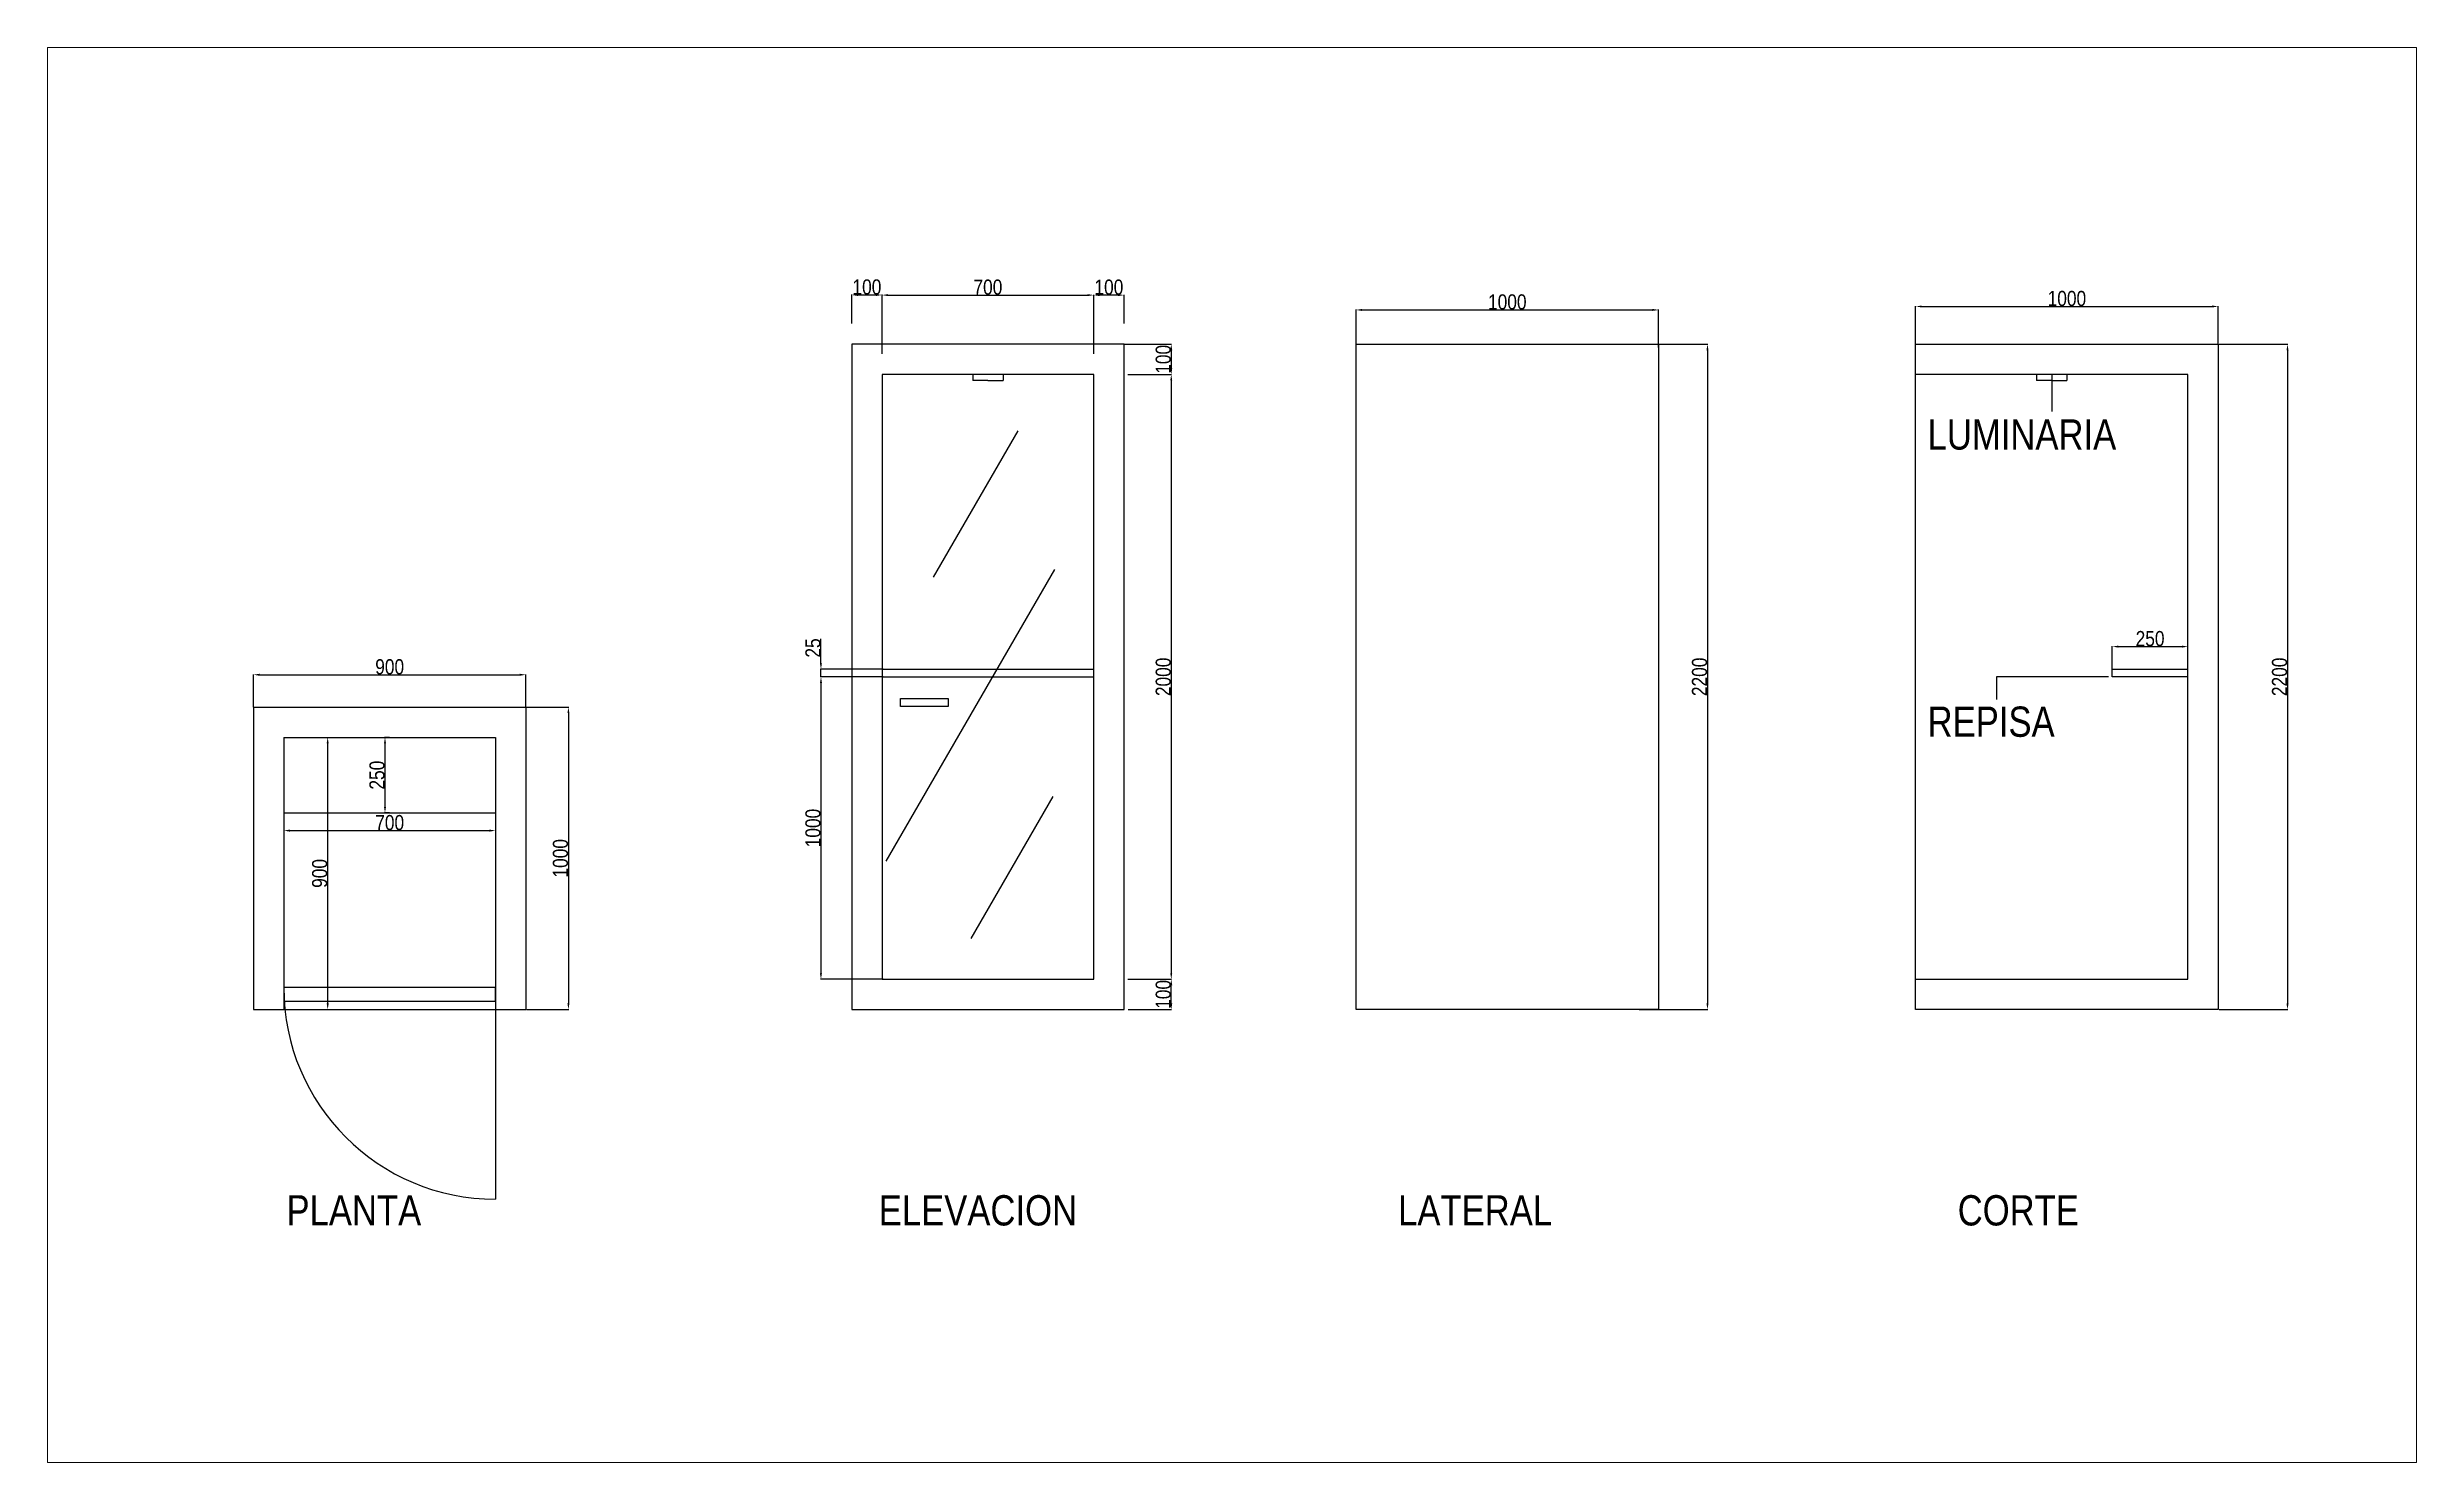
# Paper-space layout 'Layout1' of a CAD drawing. Header units: millimetres. Extents: x -6 to 255, y 20 to 176.
# The model-space entities are those that its viewports show. They can reach past a viewport. Long polylines and large blocks are cut down to what shows.
import ezdxf

# ---------------------------------------------------------------- set-up
doc = ezdxf.new("R2010")
doc.units = ezdxf.units.MM
doc.header["$LTSCALE"] = 0.2
doc.linetypes.add('ACAD_ISO04W100', pattern=[30, 24, -3, 0, -3])
doc.styles.get("Standard").update_dxf_attribs({"font": 'ARIALN.TTF'})
doc.dimstyles.new('ISO-25', dxfattribs={"dimtxt": 2.5, "dimasz": 20, "dimexe": 1.25, "dimexo": 0.625, "dimtad": 1, "dimdec": 0, "dimtxsty": 'Standard', "dimcen": 2.5, "dimclrt": 1, "dimadec": 0, "dimazin": 0, "dimtfac": 1, "dimtdec": 0, "dimtmove": 0, "dimatfit": 3, "dimfxl": 1, "dimarcsym": 0})

# ---------------------------------------------------------------- blocks, each defined once
blk = doc.blocks.new('*D1')
at = {"color": 0, "linetype": 'ACAD_ISO04W100', "lineweight": -2, "transparency": 16777216}
for p, q in [((1190.4, 1976.7), (1330.4, 1976.7)), ((1190.4, 976.7), (1330.4, 976.7))]:
    blk.add_line(p, q, dxfattribs=at)
at = {"color": 0, "lineweight": -2, "transparency": 16777216}
blk.add_line((1329.1, 1956.7), (1329.1, 996.7), dxfattribs=at)
at = {"color": 0, "transparency": 16777216}
for points in [[(1325.8, 1956.7), (1332.4, 1956.7), (1329.1, 1976.7)], [(1325.8, 996.7), (1332.4, 996.7), (1329.1, 976.7)]]:
    blk.add_solid(points, dxfattribs=at)
at = {"layer": 'Defpoints', "color": 0, "transparency": 16777216}
for p in [(1189.8, 1976.7), (1189.8, 976.7), (1329.1, 976.7)]:
    blk.add_point(p, dxfattribs=at)
at = {"color": 1, "transparency": 16777216, "insert": (1302.9, 1476.7), "char_height": 2.5, "attachment_point": 5, "rotation": 90}
blk.add_mtext('{\\H20x;1000}', dxfattribs=at)
blk = doc.blocks.new('*D2')
at = {"color": 0, "linetype": 'ACAD_ISO04W100', "lineweight": -2, "transparency": 16777216}
for p, q in [((288.2, 1976.8), (288.2, 2084.9)), ((1188.2, 1976.8), (1188.2, 2084.9))]:
    blk.add_line(p, q, dxfattribs=at)
at = {"color": 0, "lineweight": -2, "transparency": 16777216}
blk.add_line((308.2, 2083.6), (1168.2, 2083.6), dxfattribs=at)
at = {"color": 0, "transparency": 16777216}
for points in [[(308.2, 2087), (308.2, 2080.3), (288.2, 2083.6)], [(1168.2, 2087), (1168.2, 2080.3), (1188.2, 2083.6)]]:
    blk.add_solid(points, dxfattribs=at)
at = {"layer": 'Defpoints', "color": 0, "transparency": 16777216}
for p in [(1188.2, 2083.6), (288.2, 1976.2), (1188.2, 1976.2)]:
    blk.add_point(p, dxfattribs=at)
at = {"color": 1, "transparency": 16777216, "insert": (738.2, 2109.8), "char_height": 2.5, "attachment_point": 5}
blk.add_mtext('{\\H20x;900}', dxfattribs=at)
blk = doc.blocks.new('*D3')
at = {"color": 0, "linetype": 'ACAD_ISO04W100', "lineweight": -2, "transparency": 16777216}
for p, q in [((737.6, 1876.7), (721.5, 1876.7)), ((737.6, 1626.7), (721.5, 1626.7))]:
    blk.add_line(p, q, dxfattribs=at)
at = {"color": 0, "lineweight": -2, "transparency": 16777216}
blk.add_line((722.7, 1856.7), (722.7, 1646.7), dxfattribs=at)
at = {"color": 0, "transparency": 16777216}
for points in [[(719.4, 1856.7), (726.1, 1856.7), (722.7, 1876.7)], [(719.4, 1646.7), (726.1, 1646.7), (722.7, 1626.7)]]:
    blk.add_solid(points, dxfattribs=at)
at = {"layer": 'Defpoints', "color": 0, "transparency": 16777216}
for p in [(738.2, 1876.7), (722.7, 1626.7), (738.2, 1626.7)]:
    blk.add_point(p, dxfattribs=at)
at = {"color": 1, "transparency": 16777216, "insert": (696.6, 1751.7), "char_height": 2.5, "attachment_point": 5, "rotation": 90}
blk.add_mtext('{\\H20x;250}', dxfattribs=at)
blk = doc.blocks.new('*D4')
at = {"color": 0, "linetype": 'ACAD_ISO04W100', "lineweight": -2, "transparency": 16777216}
for p, q in [((388.2, 1626.1), (388.2, 1567)), ((1088.2, 1626.1), (1088.2, 1567))]:
    blk.add_line(p, q, dxfattribs=at)
at = {"color": 0, "lineweight": -2, "transparency": 16777216}
blk.add_line((408.2, 1568.3), (1068.2, 1568.3), dxfattribs=at)
at = {"color": 0, "transparency": 16777216}
for points in [[(408.2, 1571.6), (408.2, 1564.9), (388.2, 1568.3)], [(1068.2, 1571.6), (1068.2, 1564.9), (1088.2, 1568.3)]]:
    blk.add_solid(points, dxfattribs=at)
at = {"layer": 'Defpoints', "color": 0, "transparency": 16777216}
for p in [(388.2, 1626.7), (1088.2, 1626.7), (1088.2, 1568.3)]:
    blk.add_point(p, dxfattribs=at)
at = {"color": 1, "transparency": 16777216, "insert": (738.2, 1594.4), "char_height": 2.5, "attachment_point": 5}
blk.add_mtext('{\\H20x;700}', dxfattribs=at)
blk = doc.blocks.new('*D5')
at = {"color": 0, "linetype": 'ACAD_ISO04W100', "lineweight": -2, "transparency": 16777216}
for p, q in [((388.8, 1876.7), (534.5, 1876.7)), ((392.6, 976.7), (534.5, 976.7))]:
    blk.add_line(p, q, dxfattribs=at)
at = {"color": 0, "lineweight": -2, "transparency": 16777216}
blk.add_line((533.2, 1856.7), (533.2, 996.7), dxfattribs=at)
at = {"color": 0, "transparency": 16777216}
for points in [[(529.9, 1856.7), (536.6, 1856.7), (533.2, 1876.7)], [(529.9, 996.7), (536.6, 996.7), (533.2, 976.7)]]:
    blk.add_solid(points, dxfattribs=at)
at = {"layer": 'Defpoints', "color": 0, "transparency": 16777216}
for p in [(388.2, 1876.7), (391.9, 976.7), (533.2, 976.7)]:
    blk.add_point(p, dxfattribs=at)
at = {"color": 1, "transparency": 16777216, "insert": (507.1, 1426.7), "char_height": 2.5, "attachment_point": 5, "rotation": 90}
blk.add_mtext('{\\H20x;900}', dxfattribs=at)
blk = doc.blocks.new('*D6')
at = {"color": 0, "linetype": 'ACAD_ISO04W100', "lineweight": -2, "transparency": 16777216}
for p, q in [((3933.1, 3166), (3933.1, 3291.3)), ((4933.1, 3166), (4933.1, 3291.3))]:
    blk.add_line(p, q, dxfattribs=at)
at = {"color": 0, "lineweight": -2, "transparency": 16777216}
blk.add_line((3953.1, 3290), (4913.1, 3290), dxfattribs=at)
at = {"color": 0, "transparency": 16777216}
for points in [[(3953.1, 3293.4), (3953.1, 3286.7), (3933.1, 3290)], [(4913.1, 3293.4), (4913.1, 3286.7), (4933.1, 3290)]]:
    blk.add_solid(points, dxfattribs=at)
at = {"layer": 'Defpoints', "color": 0, "transparency": 16777216}
for p in [(4933.1, 3290), (3933.1, 3165.4), (4933.1, 3165.4)]:
    blk.add_point(p, dxfattribs=at)
at = {"color": 1, "transparency": 16777216, "insert": (4433.1, 3316.2), "char_height": 2.5, "attachment_point": 5}
blk.add_mtext('{\\H20x;1000}', dxfattribs=at)
blk = doc.blocks.new('*D7')
at = {"color": 0, "linetype": 'ACAD_ISO04W100', "lineweight": -2, "transparency": 16777216}
for p, q in [((4869.1, 3176.7), (5096.2, 3176.7)), ((4869.1, 976.7), (5096.2, 976.7))]:
    blk.add_line(p, q, dxfattribs=at)
at = {"color": 0, "lineweight": -2, "transparency": 16777216}
blk.add_line((5095, 3156.7), (5095, 996.7), dxfattribs=at)
at = {"color": 0, "transparency": 16777216}
for points in [[(5091.6, 3156.7), (5098.3, 3156.7), (5095, 3176.7)], [(5091.6, 996.7), (5098.3, 996.7), (5095, 976.7)]]:
    blk.add_solid(points, dxfattribs=at)
at = {"layer": 'Defpoints', "color": 0, "transparency": 16777216}
for p in [(4868.4, 3176.7), (4868.4, 976.7), (5095, 976.7)]:
    blk.add_point(p, dxfattribs=at)
at = {"color": 1, "transparency": 16777216, "insert": (5068.8, 2076.7), "char_height": 2.5, "attachment_point": 5, "rotation": 90}
blk.add_mtext('{\\H20x;2200}', dxfattribs=at)
blk = doc.blocks.new('*D8')
at = {"color": 0, "linetype": 'ACAD_ISO04W100', "lineweight": -2, "transparency": 16777216}
for p, q in [((3178.6, 3076.7), (3323.4, 3076.7)), ((3178.6, 1076.7), (3323.4, 1076.7))]:
    blk.add_line(p, q, dxfattribs=at)
at = {"color": 0, "lineweight": -2, "transparency": 16777216}
blk.add_line((3322.2, 3056.7), (3322.2, 1096.7), dxfattribs=at)
at = {"color": 0, "transparency": 16777216}
for points in [[(3318.8, 3056.7), (3325.5, 3056.7), (3322.2, 3076.7)], [(3318.8, 1096.7), (3325.5, 1096.7), (3322.2, 1076.7)]]:
    blk.add_solid(points, dxfattribs=at)
at = {"layer": 'Defpoints', "color": 0, "transparency": 16777216}
for p in [(3177.9, 3076.7), (3177.9, 1076.7), (3322.2, 1076.7)]:
    blk.add_point(p, dxfattribs=at)
at = {"color": 1, "transparency": 16777216, "insert": (3296, 2076.7), "char_height": 2.5, "attachment_point": 5, "rotation": 90}
blk.add_mtext('{\\H20x;2000}', dxfattribs=at)
blk = doc.blocks.new('*D9')
at = {"color": 0, "linetype": 'ACAD_ISO04W100', "lineweight": -2, "transparency": 16777216}
for p, q in [((2366, 3145.2), (2366, 3340.3)), ((3066, 3145.2), (3066, 3340.3))]:
    blk.add_line(p, q, dxfattribs=at)
at = {"color": 0, "lineweight": -2, "transparency": 16777216}
blk.add_line((2386, 3339.1), (3046, 3339.1), dxfattribs=at)
at = {"color": 0, "transparency": 16777216}
for points in [[(2386, 3342.4), (2386, 3335.7), (2366, 3339.1)], [(3046, 3342.4), (3046, 3335.7), (3066, 3339.1)]]:
    blk.add_solid(points, dxfattribs=at)
at = {"layer": 'Defpoints', "color": 0, "transparency": 16777216}
for p in [(3066, 3339.1), (2366, 3144.5), (3066, 3144.5)]:
    blk.add_point(p, dxfattribs=at)
at = {"color": 1, "transparency": 16777216, "insert": (2716, 3365.2), "char_height": 2.5, "attachment_point": 5}
blk.add_mtext('{\\H20x;700}', dxfattribs=at)
blk = doc.blocks.new('*D10')
at = {"color": 0, "linetype": 'ACAD_ISO04W100', "lineweight": -2, "transparency": 16777216}
for p, q in [((2369.2, 2076.7), (2162.8, 2076.7)), ((2369.2, 1076.7), (2162.8, 1076.7))]:
    blk.add_line(p, q, dxfattribs=at)
at = {"color": 0, "lineweight": -2, "transparency": 16777216}
blk.add_line((2164.1, 2056.7), (2164.1, 1096.7), dxfattribs=at)
at = {"color": 0, "transparency": 16777216}
for points in [[(2160.7, 2056.7), (2167.4, 2056.7), (2164.1, 2076.7)], [(2160.7, 1096.7), (2167.4, 1096.7), (2164.1, 1076.7)]]:
    blk.add_solid(points, dxfattribs=at)
at = {"layer": 'Defpoints', "color": 0, "transparency": 16777216}
for p in [(2369.9, 2076.7), (2164.1, 1076.7), (2369.9, 1076.7)]:
    blk.add_point(p, dxfattribs=at)
at = {"color": 1, "transparency": 16777216, "insert": (2137.9, 1576.7), "char_height": 2.5, "attachment_point": 5, "rotation": 90}
blk.add_mtext('{\\H20x;1000}', dxfattribs=at)
blk = doc.blocks.new('*D11')
at = {"color": 0, "lineweight": -2, "transparency": 16777216}
for p, q in [((2164.1, 2121.7), (2164.1, 2202.7)), ((2164.1, 2076.7), (2164.1, 2101.7)), ((2164.1, 2056.7), (2164.1, 2036.7))]:
    blk.add_line(p, q, dxfattribs=at)
at = {"color": 0, "linetype": 'ACAD_ISO04W100', "lineweight": -2, "transparency": 16777216}
for p, q in [((2369.2, 2101.7), (2162.8, 2101.7)), ((2369.2, 2076.7), (2162.8, 2076.7))]:
    blk.add_line(p, q, dxfattribs=at)
at = {"color": 0, "transparency": 16777216}
for points in [[(2160.7, 2121.7), (2167.4, 2121.7), (2164.1, 2101.7)], [(2160.7, 2056.7), (2167.4, 2056.7), (2164.1, 2076.7)]]:
    blk.add_solid(points, dxfattribs=at)
at = {"layer": 'Defpoints', "color": 0, "transparency": 16777216}
for p in [(2164.1, 2101.7), (2369.9, 2101.7), (2369.9, 2076.7)]:
    blk.add_point(p, dxfattribs=at)
at = {"color": 1, "transparency": 16777216, "insert": (2137.9, 2172.2), "char_height": 2.5, "attachment_point": 5, "rotation": 90}
blk.add_mtext('{\\H20x;25}', dxfattribs=at)
blk = doc.blocks.new('*D12')
at = {"color": 0, "linetype": 'ACAD_ISO04W100', "lineweight": -2, "transparency": 16777216}
for p, q in [((3066, 3245.2), (3066, 3340.3)), ((3166, 3245.2), (3166, 3340.3))]:
    blk.add_line(p, q, dxfattribs=at)
at = {"color": 0, "lineweight": -2, "transparency": 16777216}
blk.add_line((3146, 3339.1), (3086, 3339.1), dxfattribs=at)
at = {"color": 0, "transparency": 16777216}
for points in [[(3086, 3342.4), (3086, 3335.7), (3066, 3339.1)], [(3146, 3342.4), (3146, 3335.7), (3166, 3339.1)]]:
    blk.add_solid(points, dxfattribs=at)
at = {"layer": 'Defpoints', "color": 0, "transparency": 16777216}
for p in [(3066, 3339.1), (3066, 3244.5), (3166, 3244.5)]:
    blk.add_point(p, dxfattribs=at)
at = {"color": 1, "transparency": 16777216, "insert": (3116, 3365.2), "char_height": 2.5, "attachment_point": 5}
blk.add_mtext('{\\H20x;100}', dxfattribs=at)
blk = doc.blocks.new('*D13')
at = {"color": 0, "linetype": 'ACAD_ISO04W100', "lineweight": -2, "transparency": 16777216}
for p, q in [((2266, 3245.2), (2266, 3340.7)), ((2366, 3245.2), (2366, 3340.7))]:
    blk.add_line(p, q, dxfattribs=at)
at = {"color": 0, "lineweight": -2, "transparency": 16777216}
blk.add_line((2286, 3339.5), (2346, 3339.5), dxfattribs=at)
at = {"color": 0, "transparency": 16777216}
for points in [[(2286, 3342.8), (2286, 3336.2), (2266, 3339.5)], [(2346, 3342.8), (2346, 3336.2), (2366, 3339.5)]]:
    blk.add_solid(points, dxfattribs=at)
at = {"layer": 'Defpoints', "color": 0, "transparency": 16777216}
for p in [(2366, 3339.5), (2266, 3244.5), (2366, 3244.5)]:
    blk.add_point(p, dxfattribs=at)
at = {"color": 1, "transparency": 16777216, "insert": (2316, 3365.7), "char_height": 2.5, "attachment_point": 5}
blk.add_mtext('{\\H20x;100}', dxfattribs=at)
blk = doc.blocks.new('*D14')
at = {"color": 0, "linetype": 'ACAD_ISO04W100', "lineweight": -2, "transparency": 16777216}
for p, q in [((3166.7, 3176.7), (3323.4, 3176.7)), ((3278.6, 3076.7), (3323.4, 3076.7))]:
    blk.add_line(p, q, dxfattribs=at)
at = {"color": 0, "lineweight": -2, "transparency": 16777216}
blk.add_line((3322.2, 3156.7), (3322.2, 3096.7), dxfattribs=at)
at = {"color": 0, "transparency": 16777216}
for points in [[(3318.8, 3156.7), (3325.5, 3156.7), (3322.2, 3176.7)], [(3318.8, 3096.7), (3325.5, 3096.7), (3322.2, 3076.7)]]:
    blk.add_solid(points, dxfattribs=at)
at = {"layer": 'Defpoints', "color": 0, "transparency": 16777216}
for p in [(3166, 3176.7), (3277.9, 3076.7), (3322.2, 3076.7)]:
    blk.add_point(p, dxfattribs=at)
at = {"color": 1, "transparency": 16777216, "insert": (3296, 3126.7), "char_height": 2.5, "attachment_point": 5, "rotation": 90}
blk.add_mtext('{\\H20x;100}', dxfattribs=at)
blk = doc.blocks.new('*D15')
at = {"color": 0, "linetype": 'ACAD_ISO04W100', "lineweight": -2, "transparency": 16777216}
for p, q in [((3179.6, 1076.7), (3323.4, 1076.7)), ((3179.6, 976.7), (3323.4, 976.7))]:
    blk.add_line(p, q, dxfattribs=at)
at = {"color": 0, "lineweight": -2, "transparency": 16777216}
blk.add_line((3322.2, 996.7), (3322.2, 1056.7), dxfattribs=at)
at = {"color": 0, "transparency": 16777216}
for points in [[(3318.8, 1056.7), (3325.5, 1056.7), (3322.2, 1076.7)], [(3318.8, 996.7), (3325.5, 996.7), (3322.2, 976.7)]]:
    blk.add_solid(points, dxfattribs=at)
at = {"layer": 'Defpoints', "color": 0, "transparency": 16777216}
for p in [(3179, 1076.7), (3322.2, 1076.7), (3179, 976.7)]:
    blk.add_point(p, dxfattribs=at)
at = {"color": 1, "transparency": 16777216, "insert": (3296, 1026.7), "char_height": 2.5, "attachment_point": 5, "rotation": 90}
blk.add_mtext('{\\H20x;100}', dxfattribs=at)
blk = doc.blocks.new('*D16')
at = {"color": 0, "linetype": 'ACAD_ISO04W100', "lineweight": -2, "transparency": 16777216}
for p, q in [((5783.2, 3177.5), (5783.2, 3302.7)), ((6783.2, 3177.5), (6783.2, 3302.7))]:
    blk.add_line(p, q, dxfattribs=at)
at = {"color": 0, "lineweight": -2, "transparency": 16777216}
blk.add_line((5803.2, 3301.5), (6763.2, 3301.5), dxfattribs=at)
at = {"color": 0, "transparency": 16777216}
for points in [[(5803.2, 3304.8), (5803.2, 3298.2), (5783.2, 3301.5)], [(6763.2, 3304.8), (6763.2, 3298.2), (6783.2, 3301.5)]]:
    blk.add_solid(points, dxfattribs=at)
at = {"layer": 'Defpoints', "color": 0, "transparency": 16777216}
for p in [(6783.2, 3301.5), (5783.2, 3176.8), (6783.2, 3176.8)]:
    blk.add_point(p, dxfattribs=at)
at = {"color": 1, "transparency": 16777216, "insert": (6283.2, 3327.7), "char_height": 2.5, "attachment_point": 5}
blk.add_mtext('{\\H20x;1000}', dxfattribs=at)
blk = doc.blocks.new('*D17')
at = {"color": 0, "linetype": 'ACAD_ISO04W100', "lineweight": -2, "transparency": 16777216}
for p, q in [((6786.6, 3176.7), (7013.8, 3176.7)), ((6786.6, 976.7), (7013.8, 976.7))]:
    blk.add_line(p, q, dxfattribs=at)
at = {"color": 0, "lineweight": -2, "transparency": 16777216}
blk.add_line((7012.5, 3156.7), (7012.5, 996.7), dxfattribs=at)
at = {"color": 0, "transparency": 16777216}
for points in [[(7009.2, 3156.7), (7015.9, 3156.7), (7012.5, 3176.7)], [(7009.2, 996.7), (7015.9, 996.7), (7012.5, 976.7)]]:
    blk.add_solid(points, dxfattribs=at)
at = {"layer": 'Defpoints', "color": 0, "transparency": 16777216}
for p in [(6786, 3176.7), (6786, 976.7), (7012.5, 976.7)]:
    blk.add_point(p, dxfattribs=at)
at = {"color": 1, "transparency": 16777216, "insert": (6986.4, 2076.7), "char_height": 2.5, "attachment_point": 5, "rotation": 90}
blk.add_mtext('{\\H20x;2200}', dxfattribs=at)
blk = doc.blocks.new('*D18')
at = {"color": 0, "linetype": 'ACAD_ISO04W100', "lineweight": -2, "transparency": 16777216}
for p, q in [((6433.2, 2102.4), (6433.2, 2178)), ((6683.2, 2102.4), (6683.2, 2178))]:
    blk.add_line(p, q, dxfattribs=at)
at = {"color": 0, "lineweight": -2, "transparency": 16777216}
blk.add_line((6453.2, 2176.7), (6663.2, 2176.7), dxfattribs=at)
at = {"color": 0, "transparency": 16777216}
for points in [[(6453.2, 2180.1), (6453.2, 2173.4), (6433.2, 2176.7)], [(6663.2, 2180.1), (6663.2, 2173.4), (6683.2, 2176.7)]]:
    blk.add_solid(points, dxfattribs=at)
at = {"layer": 'Defpoints', "color": 0, "transparency": 16777216}
for p in [(6683.2, 2176.7), (6433.2, 2101.7), (6683.2, 2101.7)]:
    blk.add_point(p, dxfattribs=at)
at = {"color": 1, "transparency": 16777216, "insert": (6558.2, 2202.9), "char_height": 2.5, "attachment_point": 5}
blk.add_mtext('{\\H20x;250}', dxfattribs=at)

msp = doc.modelspace()

# ---------------------------------------------------------------- linework, layer by layer
for p, q in [((3066, 3076.7), (2366, 3076.7)), ((2366, 3076.7), (2366, 1076.7)), ((2666, 3076.7), (2666, 3056.7)), ((2716, 3056.7), (2666, 3056.7)), ((2716, 3056.7), (2766, 3056.7)), ((2766, 3076.7), (2766, 3056.7)), ((3066, 1076.7), (3066, 3076.7)), ((6683.2, 3076.7), (5783.2, 3076.7)), ((6183.2, 3076.7), (6183.2, 3056.7)), ((6233.2, 3056.7), (6183.2, 3056.7)), ((6233.2, 3056.7), (6283.2, 3056.7)), ((6283.2, 3076.7), (6283.2, 3056.7)), ((6683.2, 1276.7), (6683.2, 3076.7)), ((2815.1, 2890.4), (2535.4, 2406)), ((2936, 2432.1), (2378.8, 1467)), ((2366, 2101.7), (3066, 2101.7)), ((2366, 2076.7), (3066, 2076.7)), ((6433.2, 2076.7), (6433.2, 2101.7)), ((6433.2, 2101.7), (6683.2, 2101.7)), ((6683.2, 2076.7), (6433.2, 2076.7)), ((6683.2, 1076.7), (6683.2, 2076.7)), ((288.2, 1976.7), (288.2, 976.7)), ((288.2, 1976.7), (1188.2, 1976.7)), ((1188.2, 1976.7), (1188.2, 976.7)), ((388.2, 1876.7), (388.2, 1076.7)), ((388.2, 1876.7), (1088.2, 1876.7)), ((1088.2, 1876.7), (1088.2, 1076.7)), ((2660.4, 1211.8), (2931.6, 1681.4)), ((388.2, 1626.7), (1088.2, 1626.7)), ((6683.2, 1076.7), (6683.2, 1276.7)), ((388.2, 1076.7), (388.2, 976.7)), ((1088.2, 1076.7), (1088.2, 976.7)), ((2366, 1076.7), (3066, 1076.7)), ((5783.2, 976.7), (5783.2, 1076.7)), ((5783.2, 1076.7), (6683.2, 1076.7)), ((288.2, 976.7), (1188.2, 976.7))]:
    msp.add_line(p, q)
at = {"color": 1}
for p, q in [((6233.2, 3076.7), (6233.2, 2954.5)), ((6421.2, 2076.7), (6050.1, 2076.7)), ((6050.1, 2076.7), (6050.1, 2002.3))]:
    msp.add_line(p, q, dxfattribs=at)
at = {"linetype": 'ACAD_ISO04W100'}
msp.add_line((1088.2, 1049.2), (1088.2, 349.2), dxfattribs=at)
for points in [[(2266, 976.7), (3166, 976.7), (3166, 3176.7), (2266, 3176.7)], [(3933.1, 3176.7), (4933.1, 3176.7), (4933.1, 976.7), (3933.1, 976.7)], [(5783.2, 3176.7), (6783.2, 3176.7), (6783.2, 976.7), (5783.2, 976.7)], [(2427, 2004.7), (2585.1, 2004.7), (2585.1, 1979.1), (2427, 1979.1)], [(1088.2, 1004.2), (1088.2, 1049.2), (388.2, 1049.2), (388.2, 1004.2)]]:
    msp.add_lwpolyline(points, close=True)
msp.add_arc((1088.2, 1049.2), 700, 180, 270, dxfattribs=at)

# ---------------------------------------------------------------- texts
at = {"color": 1, "char_height": 100, "attachment_point": 1}
for s, insert in [('LUMINARIA', (5822.7, 2928.2)), ('REPISA ', (5822.7, 1978.5))]:
    msp.add_mtext_dynamic_manual_height_columns(s, width=2059.634, gutter_width=12.5, heights=[0], dxfattribs=dict(at, insert=insert))
at = {"char_height": 100, "attachment_point": 1}
for s, insert in [('PLANTA', (397.1, 362.6)), ('ELEVACION', (2355.1, 362.6)), ('LATERAL', (4072.1, 362.6)), ('CORTE', (5922.2, 362.6))]:
    msp.add_mtext_dynamic_manual_height_columns(s, width=2059.634, gutter_width=12.5, heights=[0], dxfattribs=dict(at, insert=insert))

# ---------------------------------------------------------------- dimensions: what is measured, and where the dimension line sits
for base, p1, p2, picture, middle in [((2366, 3339.5), (2266, 3244.5), (2366, 3244.5), '*D13', (2316, 3365.7)), ((3066, 3339.1), (2366, 3144.5), (3066, 3144.5), '*D9', (2716, 3365.2)), ((3066, 3339.1), (3166, 3244.5), (3066, 3244.5), '*D12', (3116, 3365.2)), ((4933.1, 3290), (3933.1, 3165.4), (4933.1, 3165.4), '*D6', (4433.1, 3316.2)), ((6783.2, 3301.5), (5783.2, 3176.8), (6783.2, 3176.8), '*D16', (6283.2, 3327.7)), ((6683.2, 2176.7), (6433.2, 2101.7), (6683.2, 2101.7), '*D18', (6558.2, 2202.9)), ((1188.2, 2083.6), (288.2, 1976.2), (1188.2, 1976.2), '*D2', (738.2, 2109.8)), ((1088.2, 1568.3), (388.2, 1626.7), (1088.2, 1626.7), '*D4', (738.2, 1594.4))]:
    dim = msp.add_linear_dim(base=base, p1=p1, p2=p2, text='{\\H20x;<>}', dimstyle='ISO-25')
    dim.commit()
    dim.dimension.update_dxf_attribs({"geometry": picture, "text_midpoint": middle})
for base, p1, p2, picture, middle in [((3322.2, 3076.7), (3166, 3176.7), (3277.9, 3076.7), '*D14', (3296, 3126.7)), ((5095, 976.7), (4868.4, 3176.7), (4868.4, 976.7), '*D7', (5068.8, 2076.7)), ((7012.5, 976.7), (6786, 3176.7), (6786, 976.7), '*D17', (6986.4, 2076.7)), ((3322.2, 1076.7), (3177.9, 3076.7), (3177.9, 1076.7), '*D8', (3296, 2076.7)), ((2164.1, 2101.7), (2369.9, 2076.7), (2369.9, 2101.7), '*D11', (2137.9, 2172.2)), ((2164.1, 1076.7), (2369.9, 2076.7), (2369.9, 1076.7), '*D10', (2137.9, 1576.7)), ((1329.1, 976.7), (1189.8, 1976.7), (1189.8, 976.7), '*D1', (1302.9, 1476.7)), ((533.2, 976.7), (388.2, 1876.7), (391.9, 976.7), '*D5', (507.1, 1426.7)), ((722.7, 1626.7), (738.2, 1876.7), (738.2, 1626.7), '*D3', (696.6, 1751.7)), ((3322.2, 1076.7), (3179, 976.7), (3179, 1076.7), '*D15', (3296, 1026.7))]:
    dim = msp.add_linear_dim(base=base, p1=p1, p2=p2, angle=90, text='{\\H20x;<>}', dimstyle='ISO-25')
    dim.commit()
    dim.dimension.update_dxf_attribs({"geometry": picture, "text_midpoint": middle})

psp = doc.layouts.get("Layout1")

# ---------------------------------------------------------------- viewports
at = {"layer": '0'}
psp.add_viewport(center=(124.06, 97.5), size=(261.09, 156), view_center_point=(3523.03, 1818.29), view_height=4680, dxfattribs=at)

doc.saveas('drawing.dxf')
